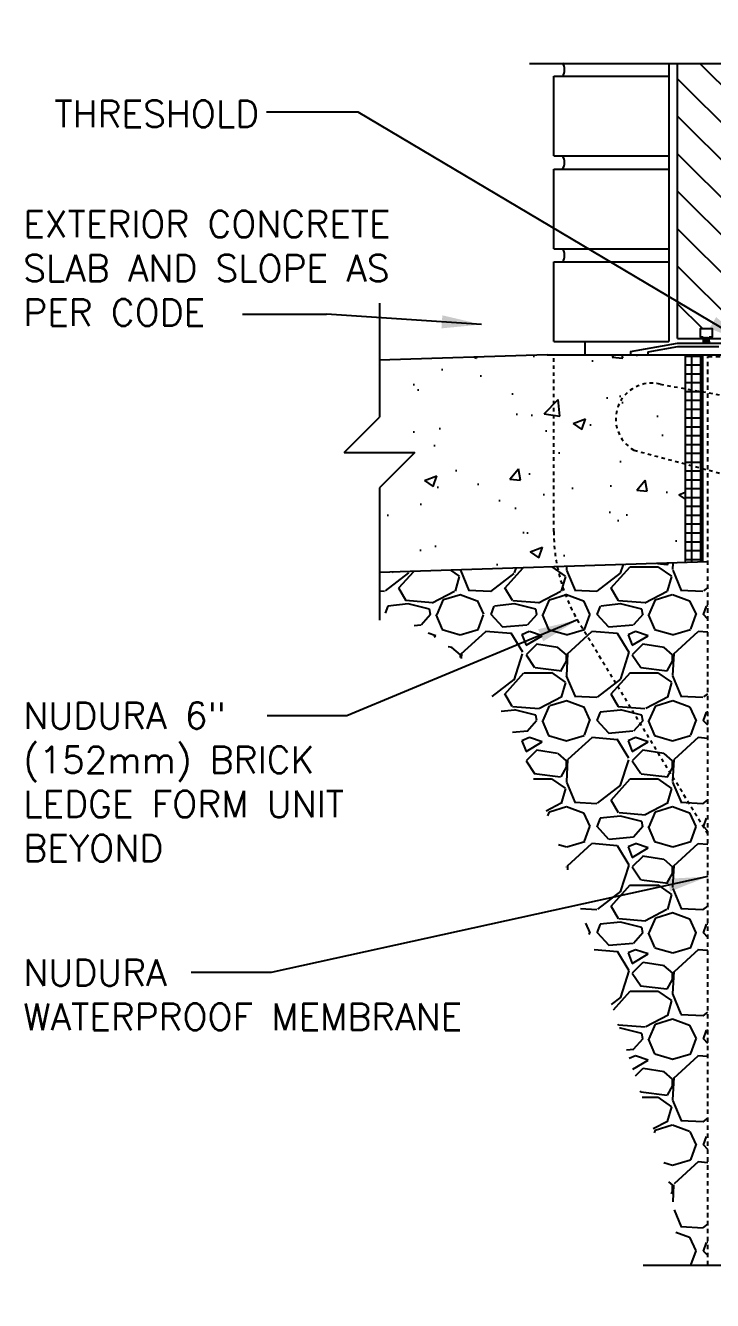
# Model space of a CAD drawing. Header units: inches. Extents: x -32.5 to 14.7, y 152.2 to 241.2.
# Drawn here: x -32.52 to -13.11, y 174.54 to 210.59 of the extents above; entities that cross this region are included whole.
import ezdxf
from ezdxf.enums import TextEntityAlignment as Align

# ---------------------------------------------------------------- set-up
doc = ezdxf.new("R2010")
doc.units = ezdxf.units.IN
doc.header["$LTSCALE"] = 0.5
doc.header["$MEASUREMENT"] = 0
doc.linetypes.add('DASHED2', pattern=[0.375, 0.25, -0.125])
doc.linetypes.add('HIDDEN2', pattern=[0.1875, 0.125, -0.0625])
for name, color, linetype in [('HATCH', 12, 'Continuous'), ('Hidden2', 12, 'HIDDEN2'), ('line25', 2, 'Continuous'), ('LINE50', 5, 'Continuous'), ('LINE9', 9, 'Continuous'), ('TEXT', 4, 'Continuous')]:
    doc.layers.add(name, color=color, linetype=linetype)
doc.styles.add('DIM', font='romans.shx', dxfattribs={"width": 0.7})
doc.styles.add('ROMANS', font='romans.shx', dxfattribs={"height": 0.75})
doc.dimstyles.new('ext_12', dxfattribs={"dimscale": 12, "dimtxt": 0.09375, "dimasz": 0.09375, "dimexe": 0.09375, "dimexo": 0.0625, "dimgap": 0.0625, "dimtad": 1, "dimdec": 1, "dimzin": 3, "dimdsep": 46, "dimlunit": 4, "dimtxsty": 'DIM', "dimcen": 0.09, "dimdle": 0.09375, "dimclrt": 4, "dimadec": 0, "dimazin": 0, "dimtfac": 1, "dimtdec": 1, "dimtmove": 2, "dimatfit": 3, "dimfxl": 1, "dimfrac": 2, "dimtolj": 1, "dimtzin": 0, "dimarcsym": 0})

msp = doc.modelspace()

# ---------------------------------------------------------------- hatches: boundary and pattern name
at = {"layer": 'HATCH'}
h = msp.add_hatch(dxfattribs=at)
h.set_pattern_fill('AR-CONC', color=256, scale=0.5)
h.paths.add_polyline_path([(-4.78, 177.377), (-4.78, 177.445, -0.414214), (-4.718, 177.507), (-4.67, 177.507), (-4.67, 177.577), (-4.775, 177.577, -0.188973), (-4.931, 177.672, 0.196323), (-5.38, 178.018), (-6.702, 178.309, 0.057795), (-7.47, 178.398, 0.057795), (-8.238, 178.309), (-9.56, 178.018, 0.196323), (-10.009, 177.672, -0.188973), (-10.165, 177.577), (-10.27, 177.577), (-10.27, 177.507), (-10.223, 177.507, -0.414214), (-10.16, 177.445), (-10.16, 177.377, -0.317837), (-10.327, 177.142, 0.082415), (-10.47, 177.063), (-10.47, 175.536), (-8.47, 175.536), (-7.47, 176.536), (-7.47, 174.536), (-6.891, 175.115), (-6.47, 175.536), (-4.47, 175.536), (-4.47, 177.063, 0.082415), (-4.614, 177.142, -0.317837)])
h.paths.add_polyline_path([(-4.47, 185.37, 0.064398), (-4.58, 185.436), (-4.67, 185.436), (-4.67, 185.478, -0.249069), (-4.78, 185.685), (-4.78, 185.753, -0.414214), (-4.718, 185.815), (-4.67, 185.815), (-4.67, 185.885), (-4.775, 185.885, 0.10046), (-5.169, 185.828, -0.601435), (-5.289, 185.933, 2.182095), (-5.699, 185.72, -1), (-5.862, 185.311, -0.24438), (-6.31, 185.832, 0.053157), (-6.476, 186.446, 1.553132), (-6.834, 186.022, -0.735593), (-6.822, 185.564, -0.082755), (-7.47, 185.456, -0.082755), (-8.119, 185.564, -0.735593), (-8.106, 186.022, 1.553132), (-8.464, 186.446, 0.053157), (-8.63, 185.832, -0.24438), (-9.079, 185.311, -1), (-9.242, 185.72, 2.182095), (-9.652, 185.933, -0.601435), (-9.772, 185.828, 0.10046), (-10.165, 185.885), (-10.27, 185.885), (-10.27, 185.815), (-10.223, 185.815, -0.414214), (-10.16, 185.753), (-10.16, 185.685, -0.249069), (-10.27, 185.478), (-10.27, 185.436), (-10.36, 185.436, 0.064398), (-10.47, 185.37), (-10.47, 183.281), (-10.47, 181.192, 0.064398), (-10.36, 181.126), (-10.27, 181.126), (-10.27, 181.085, -0.249069), (-10.16, 180.877), (-10.16, 180.81, -0.414214), (-10.223, 180.747), (-10.27, 180.747), (-10.27, 180.677), (-10.165, 180.677, 0.10046), (-9.772, 180.735, -0.601435), (-9.652, 180.63, 2.182095), (-9.242, 180.843, -1), (-9.079, 181.251, -0.24438), (-8.63, 180.73, 0.053157), (-8.464, 180.116, 1.553132), (-8.106, 180.541, -0.735593), (-8.119, 180.999, -0.082755), (-7.47, 181.107, -0.082755), (-6.822, 180.999, -0.735593), (-6.834, 180.541, 1.553132), (-6.476, 180.116, 0.053157), (-6.31, 180.73, -0.24438), (-5.862, 181.251, -1), (-5.699, 180.843, 2.182095), (-5.289, 180.63, -0.601435), (-5.169, 180.735, 0.10046), (-4.775, 180.677), (-4.67, 180.677), (-4.67, 180.747), (-4.718, 180.747, -0.414214), (-4.78, 180.81), (-4.78, 180.877, -0.249069), (-4.67, 181.085), (-4.67, 181.126), (-4.58, 181.126, 0.064398), (-4.47, 181.192), (-4.47, 183.281)])
h.paths.add_polyline_path([(-4.614, 189.421, 0.082415), (-4.47, 189.5), (-4.47, 191.974), (-5.314, 191.974), (-5.314, 192.537), (-5.502, 192.724), (-5.752, 192.724), (-5.939, 192.537), (-5.939, 191.974), (-6.564, 191.974), (-6.564, 192.537), (-6.752, 192.724), (-7.002, 192.724), (-7.189, 192.537), (-7.189, 191.974), (-7.586, 191.974), (-7.939, 192.328), (-7.939, 196.365, 0.022683), (-8.238, 196.309), (-9.56, 196.018, 0.196323), (-10.009, 195.672, -0.188973), (-10.165, 195.577), (-10.27, 195.577), (-10.27, 195.507), (-10.223, 195.507, -0.414214), (-10.16, 195.445), (-10.16, 195.377, -0.317837), (-10.327, 195.142, 0.082415), (-10.47, 195.063), (-10.47, 189.5, 0.082415), (-10.327, 189.421, -0.317837), (-10.16, 189.185), (-10.16, 189.118, -0.414214), (-10.223, 189.055), (-10.27, 189.055), (-10.27, 188.985), (-10.165, 188.985, -0.188973), (-10.009, 188.89, 0.196323), (-9.56, 188.544), (-8.238, 188.253, 0.057795), (-7.47, 188.164, 0.057795), (-6.702, 188.253), (-5.38, 188.544, 0.196323), (-4.931, 188.89, -0.188973), (-4.775, 188.985), (-4.67, 188.985), (-4.67, 189.055), (-4.718, 189.055, -0.414214), (-4.78, 189.118), (-4.78, 189.185, -0.317837)])
h.paths.add_polyline_path([(-5.43, 196.029), (-6.702, 196.309, 0.017332), (-6.93, 196.354), (-6.93, 194.781), (-6.68, 194.531), (-5.68, 194.531), (-5.43, 194.781)], flags=17)
h.paths.add_polyline_path([(-4.345, 200.261), (-4.345, 201.281), (-10.595, 201.281), (-10.595, 200.215), (-10.012, 199.632), (-7.08, 199.108, -0.146134), (-6.311, 198.726, -0.245973), (-5.862, 199.251, -1), (-5.699, 198.843, 2.182095), (-5.289, 198.63, -0.601435), (-5.169, 198.735, 0.10046), (-4.775, 198.677), (-4.67, 198.677), (-4.67, 198.747), (-4.718, 198.747, -0.414214), (-4.78, 198.81), (-4.78, 198.877, -0.249069), (-4.67, 199.085), (-4.67, 199.126), (-4.58, 199.126, 0.064398), (-4.47, 199.192), (-4.47, 199.781), (-4.345, 199.781), (-4.345, 200.084), (-5.399, 199.031), (-5.528, 198.99), (-5.487, 199.119)])
h.paths.add_polyline_path([(-7.47, 199.107, -0.082755), (-6.822, 198.999, -0.735593), (-6.834, 198.541, 1.553132), (-6.476, 198.116, 0.052765), (-6.311, 198.726, 0.146199), (-7.08, 199.108), (-10.012, 199.632), (-9.499, 199.119), (-9.459, 198.99), (-9.588, 199.031), (-10.227, 199.67), (-10.47, 199.714), (-10.47, 199.192, 0.064398), (-10.36, 199.126), (-10.27, 199.126), (-10.27, 199.085, -0.249069), (-10.16, 198.877), (-10.16, 198.81, -0.414214), (-10.223, 198.747), (-10.27, 198.747), (-10.27, 198.677), (-10.165, 198.677, 0.10046), (-9.772, 198.735, -0.601435), (-9.652, 198.63, 2.182095), (-9.242, 198.843, -1), (-9.079, 199.251, -0.24438), (-8.63, 198.73, 0.053157), (-8.464, 198.116, 1.553132), (-8.106, 198.541, -0.735593), (-8.119, 198.999, -0.082755)])
h.paths.add_polyline_path([(-13.876, 200.322), (-14.588, 200.449, 0.873175), (-15.325, 198.583), (-13.876, 198.195)], flags=17)
h.paths.add_polyline_path([(-13.876, 198.195), (-15.325, 198.583, -0.873175), (-14.588, 200.449), (-13.876, 200.322), (-13.877, 201.281), (-16.557, 201.281), (-17.595, 201.281), (-17.595, 196.281, 0.050065), (-17.496, 195.287), (-13.876, 195.406)])
h.paths.add_polyline_path([(-17.595, 201.281), (-17.783, 201.281), (-22.517, 201.125), (-22.517, 199.521), (-23.517, 198.521), (-21.517, 198.521), (-22.517, 197.521), (-22.517, 195.122), (-17.496, 195.287, -0.050065), (-17.595, 196.281)])
h.paths.add_polyline_path([(-4.47, 224.949, 0.082415), (-4.614, 225.028, -0.317837), (-4.78, 225.264), (-4.78, 225.332, -0.414214), (-4.718, 225.394), (-4.67, 225.394), (-4.67, 225.464), (-4.775, 225.464, -0.188973), (-4.931, 225.559, 0.196323), (-5.38, 225.905), (-6.702, 226.196, 0.057795), (-7.47, 226.285, 0.057795), (-8.238, 226.196), (-9.56, 225.905, 0.196323), (-10.009, 225.559, -0.188973), (-10.165, 225.464), (-10.27, 225.464), (-10.27, 225.394), (-10.223, 225.394, -0.414214), (-10.16, 225.332), (-10.16, 225.264, -0.317837), (-10.327, 225.028, 0.082415), (-10.47, 224.949), (-10.47, 222.168), (-9.845, 222.168), (-9.845, 222.218), (-7.895, 222.218, 0.414214), (-7.77, 222.343), (-7.77, 222.418, -1), (-7.17, 222.418), (-7.17, 222.343, 0.414214), (-7.045, 222.218), (-5.095, 222.218), (-5.095, 222.168), (-4.47, 222.168)])
h.paths.add_polyline_path([(-4.47, 231.168), (-4.47, 233.257, 0.064398), (-4.58, 233.323), (-4.67, 233.323), (-4.67, 233.365, -0.249069), (-4.78, 233.572), (-4.78, 233.639, -0.414214), (-4.718, 233.702), (-4.67, 233.702), (-4.67, 233.772), (-4.775, 233.772, 0.10046), (-5.169, 233.714, -0.601435), (-5.289, 233.819, 2.182095), (-5.699, 233.606, -1), (-5.862, 233.198, -0.24438), (-6.31, 233.719, 0.053157), (-6.476, 234.333, 1.553132), (-6.834, 233.908, -0.735593), (-6.822, 233.45, -0.082755), (-7.47, 233.342, -0.082755), (-8.119, 233.45, -0.735593), (-8.106, 233.908, 1.553132), (-8.464, 234.333, 0.053157), (-8.63, 233.719, -0.24438), (-9.079, 233.198, -1), (-9.242, 233.606, 2.182095), (-9.652, 233.819, -0.601435), (-9.772, 233.714, 0.10046), (-10.165, 233.772), (-10.27, 233.772), (-10.27, 233.702), (-10.223, 233.702, -0.414214), (-10.16, 233.639), (-10.16, 233.572, -0.249069), (-10.27, 233.365), (-10.27, 233.323), (-10.36, 233.323, 0.064398), (-10.47, 233.257), (-10.47, 231.168), (-10.47, 228.957, 0.035064), (-10.395, 228.919, -0.068878), (-10.36, 228.978, -0.348752), (-10.305, 228.991, -0.292121), (-10.16, 228.764), (-10.16, 228.697, -0.414214), (-10.223, 228.634), (-10.27, 228.634), (-10.27, 228.564), (-10.165, 228.564, 0.10046), (-9.772, 228.621, -0.601435), (-9.652, 228.516, 2.182095), (-9.242, 228.729, -1), (-9.079, 229.138, -0.24438), (-8.63, 228.617, 0.053157), (-8.464, 228.003, 1.553132), (-8.106, 228.427, -0.735593), (-8.119, 228.885, -0.082755), (-7.47, 228.993, -0.082755), (-6.822, 228.885, -0.735593), (-6.834, 228.427, 1.553132), (-6.476, 228.003, 0.053157), (-6.31, 228.617, -0.24438), (-5.862, 229.138, -1), (-5.699, 228.729, 2.182095), (-5.289, 228.516, -0.601435), (-5.169, 228.621, 0.10046), (-4.775, 228.564), (-4.67, 228.564), (-4.67, 228.634), (-4.718, 228.634, -0.414214), (-4.78, 228.697), (-4.78, 228.764, -0.249069), (-4.67, 228.971), (-4.67, 229.013), (-4.58, 229.013, 0.064398), (-4.47, 229.079)])
h.paths.add_polyline_path([(-4.47, 240.158), (-8.943, 240.158), (-9.943, 239.158), (-9.943, 241.158), (-10.47, 240.631), (-10.47, 237.386, 0.082415), (-10.327, 237.307, -0.317837), (-10.16, 237.072), (-10.16, 237.004, -0.414214), (-10.223, 236.942), (-10.27, 236.942), (-10.27, 236.872), (-10.165, 236.872, -0.188973), (-10.009, 236.777, 0.196323), (-9.56, 236.431), (-8.238, 236.14, 0.057795), (-7.47, 236.051, 0.057795), (-6.702, 236.14), (-5.38, 236.431, 0.196323), (-4.931, 236.777, -0.188973), (-4.775, 236.872), (-4.67, 236.872), (-4.67, 236.942), (-4.718, 236.942, -0.414214), (-4.78, 237.004), (-4.78, 237.072, -0.317837), (-4.614, 237.307, 0.082415), (-4.47, 237.386)])
h = msp.add_hatch(dxfattribs=at)
h.set_pattern_fill('ANSI31', color=256, scale=6, style=0)
h.set_pattern_definition([(135, (107.8191, 45.80936), (0.53033, 0.53033), [])])
h.paths.add_polyline_path([(-14.094, 209.52), (-12.469, 209.52), (-12.469, 201.737), (-13.201, 201.737), (-13.201, 201.779), (-13.12, 201.779), (-13.12, 202.02), (-13.442, 202.02), (-13.442, 201.779), (-13.371, 201.779), (-13.371, 201.737), (-14.094, 201.737)])
h = msp.add_hatch(dxfattribs=at)
h.set_pattern_fill('NET', color=256, scale=2, style=0)
h.set_pattern_definition([(0, (-134.93886, 43.49544), (0, 0.25), []), (90, (-134.93886, 43.49544), (-0.25, 2e-17), [])])
h.paths.add_polyline_path([(-13.377, 197.986), (-13.877, 198.12), (-13.876, 195.406), (-13.376, 195.423)])
h.paths.add_polyline_path([(-13.377, 200.182), (-13.877, 200.272), (-13.877, 198.12), (-13.377, 197.986)])
h.paths.add_polyline_path([(-13.377, 201.281), (-13.877, 201.281), (-13.877, 200.272), (-13.377, 200.182)])
h = msp.add_hatch(dxfattribs=at)
h.set_pattern_fill('GRAVEL', color=256, scale=3, style=0)
h.set_pattern_definition([(228.0128, (-90.0935, 70.91602), (-23.9999947, -27.00000402), [0.40361, -39.957264]), (184.9697, (-90.36351, 70.61602), (36.00000315, 2.99997392), [0.692604, -68.567775]), (132.5104, (-91.0535, 70.55602), (29.99997216, -33.00002602), [0.488364, -48.348096]), (267.2737, (-92.22351, 69.80602), (2.99998805, 60.00000088), [0.630714, -62.440674]), (292.8337, (-92.25351, 69.17602), (-15.00002972, 35.99998924), [0.618465, -61.22812]), (357.2737, (-92.01351, 68.60602), (-60.00000088, 2.99998805), [0.630714, -62.440674]), (37.6942, (-91.38351, 68.57602), (-39.00002204, -29.999971215), [0.834087, -82.574547]), (72.2553, (-90.72351, 69.08602), (21.00003229, 65.99998869), [0.787464, -77.958963]), (121.4296, (-90.48351, 69.83602), (-24.0000247, 38.99998511), [0.63285, -62.65222]), (175.2364, (-90.8135, 70.37602), (33.00000284, -2.9999746), [0.722496, -35.40229]), (222.3974, (-91.53351, 70.43602), (-36.000022053, -32.999976246), [0.934344, -92.500125]), (138.8141, (-89.2535, 69.77602), (-21.00000884, 17.99999194), [0.318903, -31.57153]), (171.4692, (-89.49351, 69.98602), (38.99999485, -6.00002373), [0.60671, -60.064533]), (225, (-90.0935, 70.076), (-3e-16, -3), [0.424263, -3.818376]), (203.1986, (-90.3035, 70.436), (14.9999992, 6.000004), [0.228474, -22.618845]), (291.8014, (-90.5135, 70.346), (-2.9999997, 9.0000008), [0.32311, -15.832386]), (30.9638, (-90.3935, 70.046), (8.999994, 6.0000075), [0.524787, -16.96807]), (161.5651, (-89.9435, 70.316), (6.000001, -2.999995), [0.379473, -9.10736]), (16.3895, (-92.2535, 70.34602), (30.0000066, 8.99997813), [0.5316, -52.628535]), (70.3462, (-91.7435, 70.49602), (-11.99998574, -33.0000064), [0.445983, -44.152224]), (293.1986, (-89.9435, 70.916), (-6.000004, 14.9999992), [0.456945, -22.390374]), (343.6105, (-89.7635, 70.49602), (-30.0000066, 8.99997813), [0.5316, -52.628535]), (339.444, (-92.2535, 68.48602), (-15.0000055, 5.999988), [0.51264, -25.11937]), (294.7751, (-91.7735, 68.30602), (-14.99997657, 33.00001027), [0.429534, -42.52393]), (66.8014, (-89.9135, 67.916), (6.000004, 14.9999992), [0.456945, -22.390374]), (17.354, (-89.7335, 68.33602), (-39.00000606, -11.9999835), [0.502893, -49.78627]), (69.444, (-91.3835, 67.91602), (-5.999988, -15.0000055), [0.25632, -25.37569]), (101.3099, (-90.0935, 67.916), (-2.999993, 12.0000023), [0.15297, -15.144087]), (165.9638, (-90.1235, 68.066), (9.0000016, -2.999994), [0.618465, -11.75085]), (186.009, (-90.72351, 68.21602), (29.99999925, 2.99999795), [0.57315, -56.74177]), (303.6901, (-90.3935, 69.776), (-3.000004, 5.9999987), [0.432666, -10.383987]), (353.1572, (-90.15351, 69.41602), (50.9999981, -6.00002399), [0.75538, -74.78269]), (60.9454, (-89.4035, 69.32602), (-12.0000001, -21.00000115), [0.30887, -30.57802]), (90, (-89.2535, 69.596), (-3, 3), [0.18, -2.82]), (120.2564, (-90.7835, 68.30602), (11.99998466, -21.00000737), [0.41677, -41.26056]), (48.0128, (-90.9935, 68.66602), (23.9999947, 27.00000402), [0.807216, -39.553656]), (0, (-90.4535, 69.266), (3, 3), [0.78, -2.22]), (325.3048, (-89.6735, 69.26602), (-29.99998278, 21.00002583), [0.47434, -46.95982]), (254.0546, (-89.2835, 68.996), (-2.9999997, -12.0000004), [0.436806, -21.403524]), (207.646, (-89.40351, 68.57602), (-56.99998742, -30.00002314), [0.711195, -70.40842]), (175.4261, (-90.03351, 68.24602), (-39.000001675, 2.9999844), [0.752397, -74.48722])])
h.paths.add_polyline_path([(-13.242, 175.536), (-13.242, 187.721), (-13.242, 195.424), (-17.496, 195.287), (-22.517, 195.122), (-22.517, 194.039), (-22.44, 194.008), (-22.363, 193.976), (-22.285, 193.945), (-22.208, 193.913), (-22.132, 193.882), (-22.055, 193.85), (-21.979, 193.817), (-21.903, 193.785), (-21.827, 193.751), (-21.752, 193.718), (-21.677, 193.683), (-21.603, 193.649), (-21.529, 193.613), (-21.456, 193.577), (-21.383, 193.54), (-21.311, 193.502), (-21.24, 193.463), (-21.169, 193.424), (-21.099, 193.383), (-21.03, 193.342), (-20.962, 193.299), (-20.895, 193.255), (-20.829, 193.21), (-20.764, 193.164), (-20.699, 193.116), (-20.636, 193.068), (-20.573, 193.018), (-20.511, 192.968), (-20.45, 192.916), (-20.39, 192.863), (-20.33, 192.81), (-20.272, 192.755), (-20.214, 192.7), (-20.157, 192.643), (-20.101, 192.586), (-20.046, 192.527), (-19.991, 192.468), (-19.937, 192.408), (-19.884, 192.347), (-19.831, 192.285), (-19.78, 192.222), (-19.729, 192.159), (-19.678, 192.095), (-19.628, 192.03), (-19.579, 191.964), (-19.531, 191.898), (-19.483, 191.831), (-19.436, 191.763), (-19.39, 191.695), (-19.344, 191.625), (-19.299, 191.556), (-19.254, 191.485), (-19.21, 191.415), (-19.166, 191.343), (-19.123, 191.271), (-19.081, 191.199), (-19.039, 191.126), (-18.998, 191.052), (-18.957, 190.978), (-18.916, 190.904), (-18.877, 190.829), (-18.837, 190.753), (-18.798, 190.678), (-18.76, 190.602), (-18.722, 190.525), (-18.684, 190.448), (-18.647, 190.371), (-18.61, 190.294), (-18.574, 190.216), (-18.538, 190.138), (-18.502, 190.06), (-18.467, 189.982), (-18.432, 189.903), (-18.397, 189.824), (-18.363, 189.745), (-18.329, 189.666), (-18.295, 189.587), (-18.262, 189.508), (-18.229, 189.428), (-18.196, 189.349), (-18.164, 189.269), (-18.131, 189.19), (-18.099, 189.11), (-18.067, 189.03), (-18.036, 188.951), (-18.004, 188.871), (-17.973, 188.792), (-17.942, 188.712), (-17.911, 188.633), (-17.881, 188.554), (-17.85, 188.475), (-17.82, 188.395), (-17.79, 188.316), (-17.76, 188.237), (-17.73, 188.158), (-17.7, 188.08), (-17.671, 188.001), (-17.642, 187.922), (-17.612, 187.843), (-17.583, 187.765), (-17.555, 187.686), (-17.526, 187.608), (-17.497, 187.529), (-17.469, 187.451), (-17.441, 187.372), (-17.413, 187.294), (-17.385, 187.216), (-17.357, 187.138), (-17.329, 187.059), (-17.301, 186.981), (-17.274, 186.903), (-17.247, 186.825), (-17.219, 186.747), (-17.192, 186.669), (-17.165, 186.592), (-17.138, 186.514), (-17.111, 186.436), (-17.085, 186.358), (-17.058, 186.281), (-17.032, 186.203), (-17.005, 186.125), (-16.979, 186.048), (-16.953, 185.97), (-16.927, 185.893), (-16.901, 185.815), (-16.875, 185.738), (-16.849, 185.66), (-16.823, 185.583), (-16.797, 185.505), (-16.772, 185.428), (-16.746, 185.351), (-16.721, 185.273), (-16.695, 185.196), (-16.67, 185.119), (-16.645, 185.042), (-16.619, 184.964), (-16.594, 184.887), (-16.569, 184.81), (-16.544, 184.733), (-16.519, 184.656), (-16.494, 184.579), (-16.469, 184.502), (-16.444, 184.425), (-16.419, 184.348), (-16.394, 184.27), (-16.369, 184.193), (-16.344, 184.116), (-16.32, 184.039), (-16.295, 183.962), (-16.27, 183.885), (-16.245, 183.808), (-16.221, 183.731), (-16.196, 183.654), (-16.171, 183.577), (-16.147, 183.5), (-16.122, 183.423), (-16.097, 183.346), (-16.073, 183.269), (-16.048, 183.192), (-16.023, 183.115), (-15.999, 183.038), (-15.974, 182.961), (-15.949, 182.884), (-15.924, 182.807), (-15.9, 182.73), (-15.875, 182.653), (-15.85, 182.576), (-15.825, 182.499), (-15.8, 182.422), (-15.775, 182.345), (-15.75, 182.268), (-15.725, 182.191), (-15.7, 182.114), (-15.675, 182.036), (-15.65, 181.959), (-15.625, 181.882), (-15.6, 181.805), (-15.575, 181.728), (-15.549, 181.65), (-15.524, 181.573), (-15.498, 181.496), (-15.473, 181.418), (-15.447, 181.341), (-15.421, 181.264), (-15.396, 181.186), (-15.37, 181.109), (-15.344, 181.031), (-15.318, 180.954), (-15.292, 180.876), (-15.266, 180.799), (-15.24, 180.721), (-15.213, 180.643), (-15.187, 180.566), (-15.16, 180.488), (-15.134, 180.41), (-15.107, 180.332), (-15.08, 180.254), (-15.053, 180.176), (-15.026, 180.098), (-14.999, 180.02), (-14.972, 179.942), (-14.945, 179.864), (-14.918, 179.786), (-14.891, 179.708), (-14.864, 179.63), (-14.837, 179.551), (-14.81, 179.473), (-14.783, 179.395), (-14.757, 179.316), (-14.731, 179.238), (-14.705, 179.159), (-14.679, 179.08), (-14.654, 179.002), (-14.629, 178.923), (-14.604, 178.844), (-14.579, 178.765), (-14.555, 178.686), (-14.532, 178.607), (-14.508, 178.528), (-14.486, 178.448), (-14.463, 178.369), (-14.441, 178.29), (-14.42, 178.21), (-14.399, 178.131), (-14.379, 178.051), (-14.36, 177.971), (-14.341, 177.891), (-14.323, 177.812), (-14.305, 177.732), (-14.288, 177.651), (-14.272, 177.571), (-14.257, 177.491), (-14.242, 177.411), (-14.229, 177.33), (-14.216, 177.25), (-14.204, 177.169), (-14.192, 177.088), (-14.182, 177.007), (-14.173, 176.926), (-14.164, 176.845), (-14.157, 176.764), (-14.151, 176.683), (-14.145, 176.601), (-14.141, 176.52), (-14.138, 176.438), (-14.135, 176.357), (-14.134, 176.275), (-14.133, 176.193), (-14.133, 176.111), (-14.134, 176.029), (-14.135, 175.947), (-14.136, 175.865), (-14.138, 175.783), (-14.14, 175.7), (-14.142, 175.618), (-14.144, 175.536)])

# ---------------------------------------------------------------- linework, layer by layer
for centre, radius, start, end in [((-13.664, 201.705), 0.307, 342.2274, 13.9189), ((-12.903, 201.705), 0.463, 170.8289, 191.6683), ((-13.664, 201.705), 0.322, 343.1152, 13.2318), ((-12.903, 201.705), 0.447, 170.5058, 192.0818), ((-13.664, 201.705), 0.338, 343.9173, 12.61), ((-12.903, 201.705), 0.432, 170.1589, 192.526), ((-13.664, 201.705), 0.354, 344.6457, 12.0444), ((-12.903, 201.705), 0.416, 169.7855, 193.0043), ((-13.664, 201.705), 0.369, 345.3103, 11.5276), ((-12.903, 201.705), 0.401, 169.3826, 193.521), ((-13.664, 201.705), 0.385, 345.9191, 11.0537), ((-12.903, 201.705), 0.385, 168.9463, 194.0809), ((-13.664, 201.705), 0.401, 346.479, 10.6174), ((-12.903, 201.705), 0.369, 168.4724, 194.6897), ((-13.664, 201.705), 0.416, 346.9957, 10.2145), ((-12.903, 201.705), 0.354, 167.9556, 195.3543), ((-13.664, 201.705), 0.432, 347.474, 9.8411), ((-12.903, 201.705), 0.338, 167.39, 196.0827), ((-13.664, 201.705), 0.447, 347.9182, 9.4942), ((-12.903, 201.705), 0.322, 166.7682, 196.8848), ((-13.664, 201.705), 0.463, 348.3317, 9.1711), ((-12.903, 201.705), 0.307, 166.0811, 197.7726)]:
    msp.add_arc(centre, radius, start, end, dxfattribs=at)
at = {"layer": 'Hidden2'}
for p, q in [((-17.595, 196.281), (-17.595, 201.281)), ((-14.588, 200.449), (-10.47, 199.714)), ((-15.325, 198.583), (-12.892, 197.931)), ((-13.242, 187.721), (-16.925, 193.781))]:
    msp.add_line(p, q, dxfattribs=at)
for centre, radius, start, end in [((-14.829, 199.466), 1.012, 76.184, 240.6907), ((-12.595, 196.281), 5, 180, 210)]:
    msp.add_arc(centre, radius, start, end, dxfattribs=at)
at = {"layer": 'line25', "color": 12}
for p, q in [((-14.345, 209.52), (-14.345, 201.656)), ((-17.595, 209.156), (-14.345, 209.156)), ((-17.595, 206.906), (-17.595, 209.156)), ((-17.595, 206.906), (-14.345, 206.906)), ((-17.595, 206.531), (-14.345, 206.531)), ((-17.595, 204.281), (-17.595, 206.531)), ((-17.595, 204.281), (-14.345, 204.281)), ((-17.595, 201.656), (-17.595, 203.906)), ((-17.595, 203.906), (-14.345, 203.906)), ((-17.595, 201.656), (-14.345, 201.656)), ((-16.704, 201.281), (-16.704, 201.656))]:
    msp.add_line(p, q, dxfattribs=at)
at = {"layer": 'line25'}
for p, q in [((-14.094, 201.737), (-14.094, 209.52)), ((-14.094, 201.737), (-13.371, 201.737)), ((-13.371, 201.779), (-13.442, 201.779)), ((-13.371, 201.737), (-13.371, 201.779)), ((-13.201, 201.737), (-13.201, 201.779)), ((-13.201, 201.779), (-13.12, 201.779)), ((-13.201, 201.737), (-12.469, 201.737)), ((-13.877, 201.281), (-13.876, 195.406)), ((-13.377, 195.423), (-13.377, 201.281))]:
    msp.add_line(p, q, dxfattribs=at)
msp.add_lwpolyline([(-13.371, 201.779), (-13.442, 201.779), (-13.442, 202.02), (-13.12, 202.02), (-13.12, 201.779), (-13.201, 201.779)], dxfattribs=at)
at = {"layer": 'line25', "color": 12}
for centre in [(-17.61, 209.344), (-17.61, 206.719), (-17.61, 204.094)]:
    msp.add_arc(centre, 0.324, 324.6944, 35.3056, dxfattribs=at)
at = {"layer": 'LINE50'}
for p, q in [((-17.783, 201.281), (-22.516, 201.126)), ((-17.783, 201.281), (-16.557, 201.281)), ((-17.595, 201.281), (-16.895, 201.281)), ((-16.557, 201.281), (-1.845, 201.281)), ((-13.242, 195.427), (-22.517, 195.122))]:
    msp.add_line(p, q, dxfattribs=at)
at = {"layer": 'LINE50', "color": 9, "linetype": 'DASHED2'}
for p, q in [((-13.242, 175.536), (-13.242, 201.232)), ((-13.242, 201.232), (-10.595, 201.232))]:
    msp.add_line(p, q, dxfattribs=at)
at = {"layer": 'LINE9'}
for p, q in [((-18.279, 209.52), (-11.597, 209.52)), ((-22.517, 202.737), (-22.517, 199.521)), ((-15.429, 201.376), (-14.094, 201.612)), ((-14.094, 201.612), (-9.554, 201.612)), ((-15.429, 201.376), (-15.429, 201.281)), ((-15.429, 201.281), (-14.929, 201.281)), ((-14.929, 201.369), (-14.086, 201.518)), ((-14.929, 201.281), (-14.929, 201.369)), ((-14.094, 201.518), (-12.929, 201.518)), ((-23.517, 198.521), (-22.517, 199.521)), ((-23.517, 198.521), (-21.517, 198.521)), ((-21.517, 198.521), (-22.517, 197.521)), ((-22.517, 197.521), (-22.517, 193.773))]:
    msp.add_line(p, q, dxfattribs=at)
msp.add_lwpolyline([(-15.063, 175.536), (-8.47, 175.536), (-7.47, 176.536), (-7.47, 174.536), (-6.891, 175.115)], dxfattribs=at)
at = {"layer": 'TEXT'}
msp.add_line((-26.387, 202.432), (-24.021, 202.432), dxfattribs=at)

# ---------------------------------------------------------------- texts
at = {"layer": 'TEXT', "style": 'ROMANS'}
msp.add_text('THRESHOLD ', height=0.75, dxfattribs=at).set_placement((-25.41, 208.096), align=Align.MIDDLE_RIGHT)
at = {"layer": 'TEXT', "char_height": 0.75, "attachment_point": 4, "style": 'ROMANS'}
for s, insert, width in [('EXTERIOR CONCRETE SLAB AND SLOPE AS PER CODE', (-32.588, 203.728), 13.36658), ('NUDURA 6" (152mm) BRICK LEDGE FORM UNIT BEYOND ', (-32.588, 189.201), 11.70293), ('NUDURA  \\PWATERPROOF MEMBRANE', (-32.588, 183.184), 14.43067)]:
    msp.add_mtext(s, dxfattribs=dict(at, insert=insert, width=width))

# ---------------------------------------------------------------- leaders
at = {"layer": 'TEXT'}
for points in [[(-12.132, 201.612), (-23.125, 208.143), (-25.714, 208.143)], [(-19.633, 202.137), (-24.021, 202.432)], [(-16.925, 193.781), (-23.439, 191.069), (-25.698, 191.069)], [(-13.242, 186.523), (-25.581, 183.811), (-27.84, 183.811)]]:
    msp.add_leader(points, dimstyle='ext_12', override={"dimgap": 0.0625, "dimtad": 0}, dxfattribs=at)

doc.saveas('drawing.dxf')
